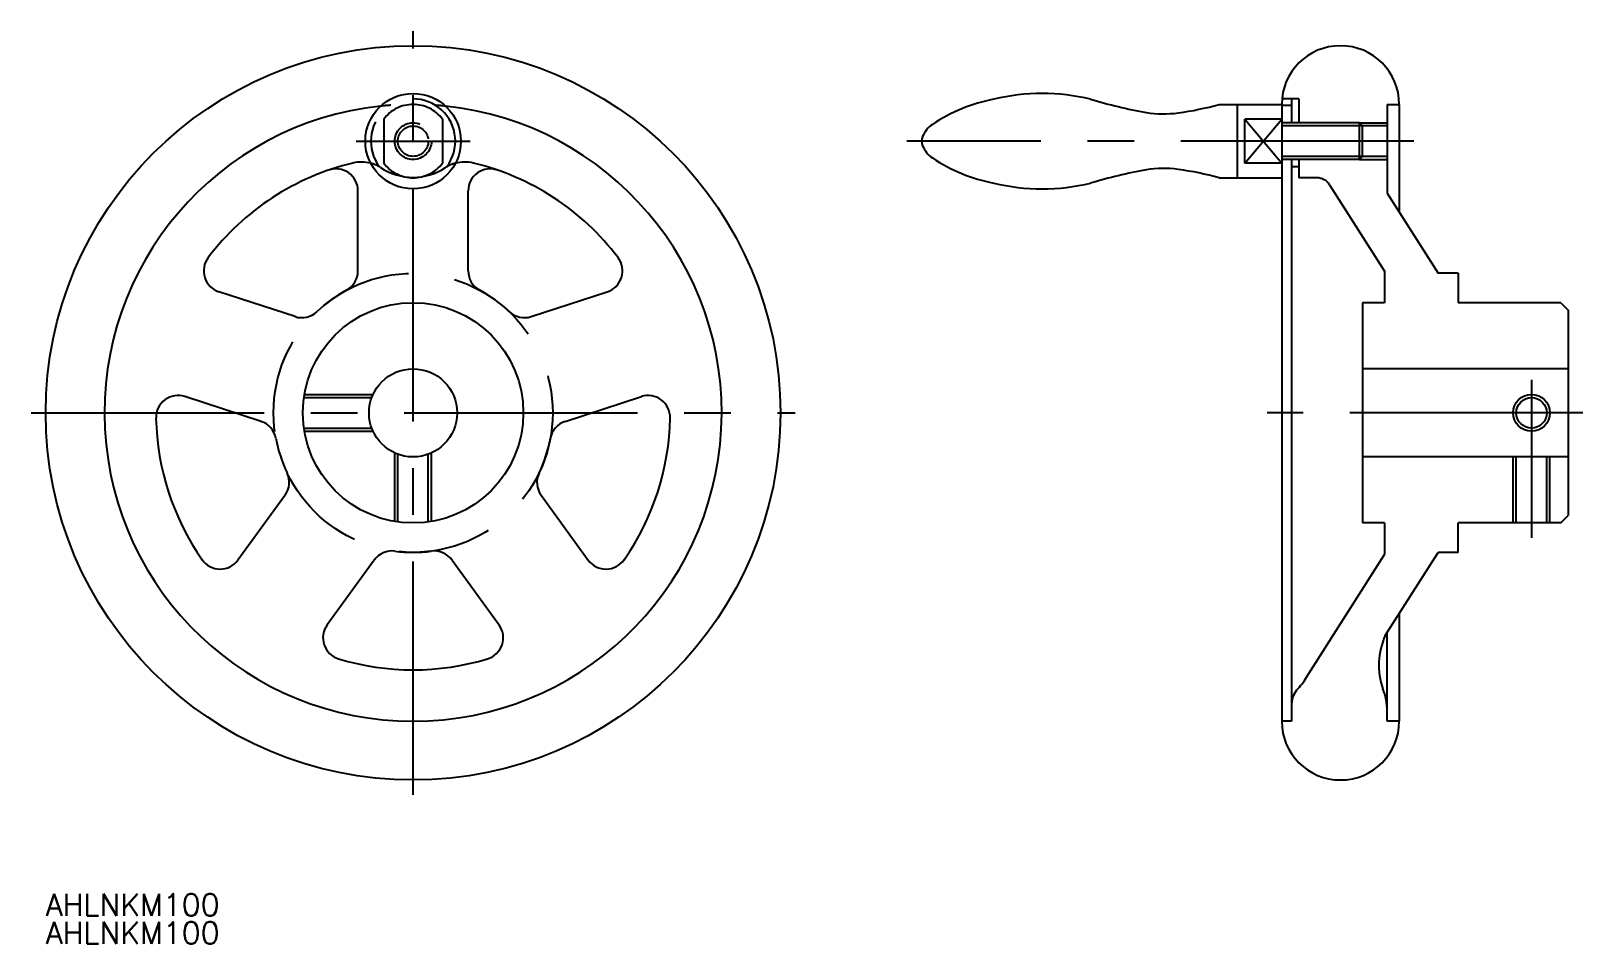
# Model space of a CAD drawing. Extents: x -52 to 159, y -72 to 52.
import ezdxf

# ---------------------------------------------------------------- set-up
doc = ezdxf.new("R2010")
doc.units = 0
doc.linetypes.add('CENTER', pattern=[50.8, 31.75, -6.35, 6.35, -6.35])
doc.linetypes.add('DASHED', pattern=[19.05, 12.7, -6.35])
doc.layers.get('0').update_dxf_attribs({"linetype": 'CONTINUOUS'})
doc.layers.add('CENTER', color=1, linetype='CENTER')
doc.styles.get("Standard").update_dxf_attribs({"font": 'txt.shx', "height": 3, "bigfont": 'bigfont.shx'})

# ---------------------------------------------------------------- blocks, each defined once
blk = doc.blocks.new('*U2')
at = {"color": 7, "linetype": 'CONTINUOUS'}
blk.add_text('AHLNKM100', height=3, dxfattribs=at).set_placement((-50, -68.49))
blk = doc.blocks.new('*U3')
at = {"color": 7, "linetype": 'CONTINUOUS'}
blk.add_text('AHLNKM100', height=3, dxfattribs=at).set_placement((-50, -72.33))

msp = doc.modelspace()

# ---------------------------------------------------------------- linework, layer by layer
at = {"color": 7, "linetype": 'CONTINUOUS'}
for p, q in [((120.57, 42.75), (118.26, 42.75)), ((119.57, 42.75), (119.57, 39.5)), ((120.57, 42.75), (120.57, 39.5)), ((109.72, 42), (118.22, 42)), ((112.22, 32), (112.22, 42)), ((118.22, 42), (118.22, -42)), ((118.22, 41.89), (119.57, 41.89)), ((132.57, 42), (134.22, 42)), ((132.57, 42), (132.57, 29.91)), ((134.22, 42), (134.22, 27.32)), ((128.79, 39.5), (118.22, 39.5)), ((128.79, 34.5), (128.79, 39.5)), ((129.22, 39.07), (128.79, 39.5)), ((132.57, 39.07), (129.22, 39.07)), ((129.22, 34.93), (129.22, 39.07)), ((128.79, 34.5), (118.22, 34.5)), ((119.57, 34.5), (119.57, -42)), ((120.57, 34.5), (120.57, 32)), ((128.79, 34.5), (129.22, 34.93)), ((132.57, 34.93), (129.22, 34.93)), ((109.72, 32), (118.22, 32)), ((120.57, 33.52), (119.57, 33.52)), ((123.04, 32), (120.57, 32)), ((-7.5, 19.33), (-7.5, 30.23)), ((7.5, 19.33), (7.5, 30.23)), ((124.72, 31.07), (132.22, 19.28)), ((132.57, 29.91), (139.51, 19)), ((132.22, 19.28), (132.22, 15)), ((142.22, 19), (139.51, 19)), ((142.22, 19), (142.22, 15)), ((-16.07, 13.11), (-26.43, 16.47)), ((16.07, 13.11), (26.43, 16.47)), ((132.22, 15), (129.22, 15)), ((129.22, 15), (129.22, -15)), ((156.22, 15), (142.22, 15)), ((156.22, 15), (157.22, 14)), ((157.22, 14), (157.22, -14)), ((157.22, 6), (129.22, 6)), ((-20.7, -1.16), (-31.07, 2.21)), ((20.7, -1.16), (31.07, 2.21)), ((157.22, -6), (129.22, -6)), ((150.15, -15), (150.15, -6)), ((154.29, -15), (154.29, -6)), ((-17.43, -11.23), (-23.84, -20.05)), ((17.43, -11.23), (23.84, -20.05)), ((156.22, -15), (157.22, -14)), ((132.22, -15), (129.22, -15)), ((132.22, -15), (132.22, -19.28)), ((142.22, -19), (142.22, -15)), ((156.22, -15), (142.22, -15)), ((132.31, -30.32), (139.51, -19)), ((142.22, -19), (139.51, -19)), ((-5.3, -20.05), (-11.7, -28.86)), ((5.3, -20.05), (11.7, -28.86)), ((121.6, -35.99), (132.22, -19.28)), ((134.22, -27.32), (134.22, -42)), ((132.57, -42), (132.57, -29.91)), ((119.57, -42), (118.22, -42)), ((134.22, -42), (132.57, -42))]:
    msp.add_line(p, q, dxfattribs=at)
at = {"color": 3, "linetype": 'DASHED'}
for p, q in [((-4, 40), (-4, 34)), ((4, 40), (4, 34)), ((113.22, 34), (118.22, 40)), ((113.22, 40), (118.22, 34)), ((118.22, 40), (113.22, 40)), ((113.22, 34), (113.22, 40)), ((118.22, 34), (113.22, 34)), ((-14.79, 2.5), (-5.45, 2.5)), ((-14.86, 2.07), (-5.63, 2.07)), ((-14.86, -2.07), (-5.63, -2.07)), ((-14.79, -2.5), (-5.45, -2.5)), ((-2.5, -14.79), (-2.5, -5.45)), ((-2.07, -14.86), (-2.07, -5.63)), ((2.07, -14.86), (2.07, -5.63)), ((2.5, -14.79), (2.5, -5.45))]:
    msp.add_line(p, q, dxfattribs=at)
at = {"color": 3, "linetype": 'CONTINUOUS'}
for p, q in [((129.22, 39.07), (118.22, 39.07)), ((128.79, 39.5), (132.57, 39.5)), ((129.22, 34.93), (118.22, 34.93)), ((128.79, 34.5), (132.57, 34.5)), ((149.72, -15), (149.72, -6)), ((154.72, -15), (154.72, -6))]:
    msp.add_line(p, q, dxfattribs=at)
at = {"color": 7, "linetype": 'CONTINUOUS'}
for centre, radius in [((0, 0), 50), ((0, 37), 6.5), ((0, 0), 15), ((0, 0), 6), ((152.22, 0), 2.07)]:
    msp.add_circle(centre, radius, dxfattribs=at)
at = {"color": 3, "linetype": 'DASHED'}
for centre, radius in [((0, 37), 2.5), ((0, 37), 2.07), ((0, 0), 19)]:
    msp.add_circle(centre, radius, dxfattribs=at)
at = {"color": 3, "linetype": 'CONTINUOUS'}
msp.add_circle((152.22, 0), 2.5, dxfattribs=at)
at = {"color": 7, "linetype": 'CONTINUOUS'}
for centre, radius, start, end in [((126.22, 42), 8, 0, 180), ((83.32, 20.38), 22.74, 100.8947, 123.7757), ((85.62, 15.35), 28.15, 76.4436, 103.5564), ((113.3, 114.09), 74.43, 253.5439, 259.5452), ((0, 0), 42, 96.0394, 83.9606), ((102.18, 56.11), 15.39, 261.0863, 277.2894), ((97.63, 86.26), 45.88, 278.1467, 285.2796), ((73.06, 35.99), 4.07, 125.9191, 156.0848), ((71.01, 37), 1.78, 158.9772, 201.0228), ((73.06, 38.01), 4.07, 203.9152, 234.0809), ((0, 0), 35, 103.5534, 142.845), ((-7.03, 29.16), 5, 75.3684, 103.5534), ((7.03, 29.16), 5, 76.4466, 104.6316), ((0, 0), 35, 37.155, 76.4466), ((83.32, 53.62), 22.74, 236.2243, 259.1053), ((-10.5, 30.23), 3, 0, 109.155), ((10.5, 30.23), 3, 70.845, 180), ((113.3, -40.09), 74.43, 100.4548, 106.4561), ((102.18, 17.89), 15.39, 82.7106, 98.9137), ((97.63, -12.26), 45.88, 74.7204, 81.8533), ((123.04, 30), 2, 32.45, 90), ((85.62, 58.65), 28.15, 256.4436, 283.5564), ((-25.5, 19.33), 3, 142.845, 252), ((25.5, 19.33), 3, 288, 37.155), ((-10.5, 19.33), 3, 298.5074, 0), ((10.5, 19.33), 3, 180, 241.4926), ((0, 0), 19, 118.5074, 133.4926), ((0, 0), 19, 46.5074, 61.4926), ((-15.14, 15.96), 3, 252, 313.4926), ((15.14, 15.96), 3, 226.5074, 288), ((-31.99, -0.65), 3, 72, 181.155), ((31.99, -0.65), 3, 358.845, 108), ((0, 0), 35, 181.155, 214.845), ((-21.63, -4.01), 3, 10.5074, 72), ((21.63, -4.01), 3, 108, 169.4926), ((0, 0), 35, 325.155, 358.845), ((0, 0), 19, 190.5074, 205.4926), ((0, 0), 19, 334.5074, 349.4926), ((-19.86, -9.47), 3, 324, 25.4926), ((19.86, -9.47), 3, 154.5074, 216), ((-2.87, -21.81), 3, 82.5074, 144), ((0, 0), 19, 262.5074, 277.4926), ((2.87, -21.81), 3, 36, 97.4926), ((-26.26, -18.28), 3, 214.845, 324), ((26.26, -18.28), 3, 216, 325.155), ((-9.27, -30.63), 3, 144, 253.155), ((9.27, -30.63), 3, 286.845, 36), ((141.23, -34.36), 9.79, 155.6229, 199.3374), ((0, 0), 35, 253.155, 286.845), ((122.57, -39.67), 3, 141.0576, 180), ((113.82, -31.52), 8.97, 315.6748, 330.1092), ((124.57, -40.59), 8, 0, 21.9275), ((126.22, -42), 8, 180, 0)]:
    msp.add_arc(centre, radius, start, end, dxfattribs=at)
at = {"color": 3, "linetype": 'DASHED'}
for centre, radius, start, end in [((0, 37), 5.75, 322.7854, 217.2146), ((0, 0), 42, 94.1279, 96.0394), ((0, 37), 5, 36.8699, 143.1301), ((0, 0), 42, 83.9606, 85.8721), ((-7.03, 29.16), 5, 58.6125, 75.3684), ((0, 37), 5, 216.8699, 323.1301), ((7.03, 29.16), 5, 104.6316, 121.3875), ((0, 39.94), 7.87, 235.775, 304.225)]:
    msp.add_arc(centre, radius, start, end, dxfattribs=at)
at = {"layer": 'CENTER', "color": 1, "linetype": 'CENTER'}
for p, q in [((0, -52), (0, 52)), ((-7.74, 37), (7.75, 37)), ((136.22, 37), (67.22, 37)), ((152.22, 4.5), (152.22, -17)), ((-52, 0), (52, 0)), ((159.22, 0), (116.22, 0))]:
    msp.add_line(p, q, dxfattribs=at)

# ---------------------------------------------------------------- block references
at = {"color": 7, "linetype": 'CONTINUOUS'}
for name in ['*U2', '*U3']:
    msp.add_blockref(name, (0, 0), dxfattribs=at)

doc.saveas('drawing.dxf')
